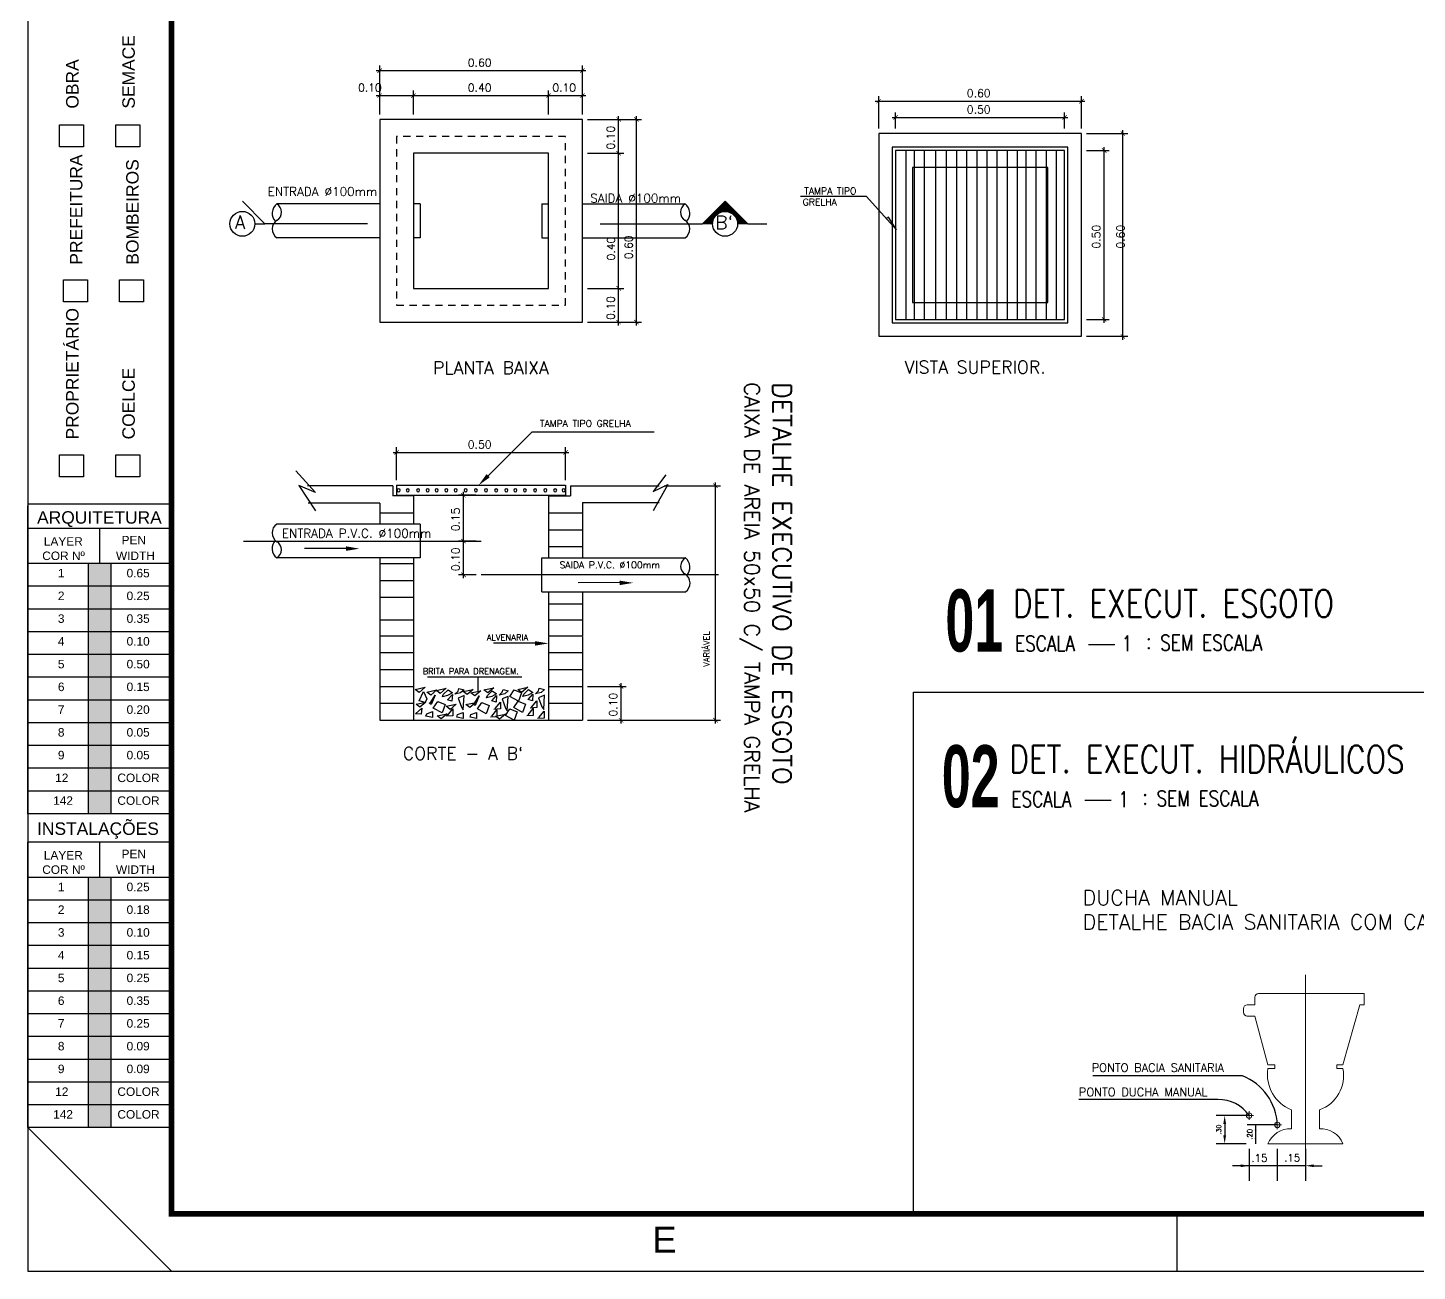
# Model space of a CAD drawing. Header units: millimetres. Extents: x 5512 to 5596, y 903 to 1082.
# Drawn here: x 5511.85 to 5536.04, y 903.32 to 924.97 of the extents above; entities that cross this region are included whole.
import ezdxf
from ezdxf.enums import TextEntityAlignment as Align

# ---------------------------------------------------------------- set-up
doc = ezdxf.new("R2010")
doc.units = ezdxf.units.MM
for name, pattern in [('CENTER2', [28.575, 19.05, -3.175, 3.175, -3.175]), ('DASHDOT2', [12.7, 6.35, -3.175, 0, -3.175]), ('HIDDEN', [0.375, 0.25, -0.125])]:
    doc.linetypes.add(name, pattern=pattern)
for name, color, linetype in [('A-LAYOUT', 7, 'Continuous'), ('A-PEN-R', 1, 'Continuous'), ('CERC02', 3, 'Continuous'), ('DETALLHES_CAIXAS', 6, 'Continuous'), ("PRANCHA - PROJETU'S", 7, 'Continuous'), ('TEXT', 2, 'Continuous'), ('TXT_1', 2, 'Continuous'), ('TXT_2', 6, 'Continuous')]:
    doc.layers.add(name, color=color, linetype=linetype)
doc.layers.add('BLOCOS HIDRAULICA', color=4, linetype='Continuous', lineweight=9)
doc.styles.add('ADITIVOCAD', font='ROMANS.shx')
doc.styles.add('ARIAL', font='arial.ttf', dxfattribs={"height": 2})
doc.styles.add('REG140', font='romans.shx', dxfattribs={"width": 0.8, "height": 0.35})
doc.styles.add('REG80', font='romans.shx', dxfattribs={"width": 0.8, "height": 0.1})
doc.styles.add('ROMANS', font='romans__.ttf', dxfattribs={"height": 0.1})
doc.styles.add('SANSSERIF2', font='sanssb__.ttf', dxfattribs={"width": 0.8})

# ---------------------------------------------------------------- blocks, each defined once
blk = doc.blocks.new('ADFSGASDFG')
at = {"layer": "PRANCHA - PROJETU'S"}
h = blk.add_hatch(color=1, dxfattribs=at)
h.set_gradient(color1=(255, 0, 0), color2=(255, 0, 0), tint=1)
h.paths.add_polyline_path([(278.03, 60.265), (277.634, 60.265), (277.634, 59.869), (278.03, 59.869)])
h = blk.add_hatch(color=1, dxfattribs=at)
h.set_gradient(color1=(255, 255, 0), color2=(255, 255, 0), tint=1)
h.paths.add_polyline_path([(278.03, 59.473), (278.03, 59.869), (277.634, 59.869), (277.634, 59.473)])
h = blk.add_hatch(color=1, dxfattribs=at)
h.set_gradient(color1=(0, 255, 0), color2=(0, 255, 0), tint=1)
h.paths.add_polyline_path([(278.03, 59.473), (277.634, 59.473), (277.634, 59.077), (278.03, 59.077)])
h = blk.add_hatch(color=1, dxfattribs=at)
h.set_gradient(color1=(0, 255, 255), color2=(0, 255, 255), tint=1)
h.paths.add_polyline_path([(278.03, 59.077), (277.634, 59.077), (277.634, 58.681), (278.03, 58.681)])
h = blk.add_hatch(color=1, dxfattribs=at)
h.set_gradient(color1=(0, 0, 255), color2=(0, 0, 255), tint=1)
h.paths.add_polyline_path([(278.03, 58.681), (277.634, 58.681), (277.634, 58.285), (278.03, 58.285)])
h = blk.add_hatch(color=1, dxfattribs=at)
h.set_gradient(color1=(255, 0, 255), color2=(255, 0, 255), tint=1)
h.paths.add_polyline_path([(278.03, 58.285), (277.634, 58.285), (277.634, 57.889), (278.03, 57.889)])
h = blk.add_hatch(color=1, dxfattribs=at)
h.set_gradient(color1=(255, 255, 255), tint=1)
h.paths.add_polyline_path([(278.03, 57.889), (277.634, 57.889), (277.634, 57.493), (278.03, 57.493)])
h = blk.add_hatch(color=1, dxfattribs=at)
h.set_gradient(color1=(128, 128, 128), color2=(128, 128, 128), tint=1)
h.paths.add_polyline_path([(278.03, 57.493), (277.634, 57.493), (277.634, 57.097), (278.03, 57.097)])
h = blk.add_hatch(color=1, dxfattribs=at)
h.set_gradient(color1=(192, 192, 192), color2=(192, 192, 192), tint=1)
h.paths.add_polyline_path([(278.03, 57.097), (277.634, 57.097), (277.634, 56.701), (278.03, 56.701)])
h = blk.add_hatch(color=1, dxfattribs=at)
h.set_gradient(color1=(204, 0, 0), color2=(204, 0, 0), tint=1)
h.paths.add_polyline_path([(278.03, 56.305), (278.03, 56.701), (277.634, 56.701), (277.634, 56.305)])
h = blk.add_hatch(color=1, dxfattribs=at)
h.set_gradient(color1=(0, 153, 204), color2=(0, 153, 204), tint=1)
h.paths.add_polyline_path([(278.03, 56.305), (277.634, 56.305), (277.634, 55.909), (278.03, 55.909)])
h = blk.add_hatch(color=1, dxfattribs=at)
h.set_gradient(color1=(255, 0, 0), color2=(255, 0, 0), tint=1)
h.paths.add_polyline_path([(278.03, 54.802), (277.634, 54.802), (277.634, 54.406), (278.03, 54.406)])
h = blk.add_hatch(color=1, dxfattribs=at)
h.set_gradient(color1=(255, 255, 0), color2=(255, 255, 0), tint=1)
h.paths.add_polyline_path([(278.03, 54.01), (278.03, 54.406), (277.634, 54.406), (277.634, 54.01)])
h = blk.add_hatch(color=1, dxfattribs=at)
h.set_gradient(color1=(0, 255, 0), color2=(0, 255, 0), tint=1)
h.paths.add_polyline_path([(278.03, 54.01), (277.634, 54.01), (277.634, 53.614), (278.03, 53.614)])
h = blk.add_hatch(color=1, dxfattribs=at)
h.set_gradient(color1=(0, 255, 255), color2=(0, 255, 255), tint=1)
h.paths.add_polyline_path([(278.03, 53.614), (277.634, 53.614), (277.634, 53.218), (278.03, 53.218)])
h = blk.add_hatch(color=1, dxfattribs=at)
h.set_gradient(color1=(0, 0, 255), color2=(0, 0, 255), tint=1)
h.paths.add_polyline_path([(278.03, 53.218), (277.634, 53.218), (277.634, 52.822), (278.03, 52.822)])
h = blk.add_hatch(color=1, dxfattribs=at)
h.set_gradient(color1=(255, 0, 255), color2=(255, 0, 255), tint=1)
h.paths.add_polyline_path([(278.03, 52.822), (277.634, 52.822), (277.634, 52.426), (278.03, 52.426)])
h = blk.add_hatch(color=1, dxfattribs=at)
h.set_gradient(color1=(255, 255, 255), tint=1)
h.paths.add_polyline_path([(278.03, 52.426), (277.634, 52.426), (277.634, 52.03), (278.03, 52.03)])
h = blk.add_hatch(color=1, dxfattribs=at)
h.set_gradient(color1=(128, 128, 128), color2=(128, 128, 128), tint=1)
h.paths.add_polyline_path([(278.03, 52.03), (277.634, 52.03), (277.634, 51.634), (278.03, 51.634)])
h = blk.add_hatch(color=1, dxfattribs=at)
h.set_gradient(color1=(192, 192, 192), color2=(192, 192, 192), tint=1)
h.paths.add_polyline_path([(278.03, 51.634), (277.634, 51.634), (277.634, 51.238), (278.03, 51.238)])
h = blk.add_hatch(color=1, dxfattribs=at)
h.set_gradient(color1=(204, 0, 0), color2=(204, 0, 0), tint=1)
h.paths.add_polyline_path([(278.03, 50.842), (278.03, 51.238), (277.634, 51.238), (277.634, 50.842)])
h = blk.add_hatch(color=1, dxfattribs=at)
h.set_gradient(color1=(0, 153, 204), color2=(0, 153, 204), tint=1)
h.paths.add_polyline_path([(278.03, 50.842), (277.634, 50.842), (277.634, 50.446), (278.03, 50.446)])
at = {"layer": "PRANCHA - PROJETU'S", "color": 1}
for p, q in [((276.578, 107.346), (276.578, 47.946)), ((279.078, 47.946), (276.578, 50.446)), ((296.578, 48.946), (296.578, 47.946)), ((276.578, 47.946), (360.678, 47.946))]:
    blk.add_line(p, q, dxfattribs=at)
at = {"layer": "PRANCHA - PROJETU'S"}
for p, q in [((279.086, 61.299), (276.578, 61.299)), ((276.578, 55.909), (276.578, 61.272)), ((279.086, 60.876), (276.578, 60.876)), ((279.086, 60.876), (276.578, 60.876)), ((277.832, 60.265), (277.832, 60.876)), ((279.086, 60.876), (279.086, 55.909)), ((279.086, 60.265), (276.578, 60.265)), ((277.634, 55.909), (277.634, 60.265)), ((278.03, 55.909), (278.03, 60.265)), ((279.086, 59.869), (276.578, 59.869)), ((279.086, 59.473), (276.578, 59.473)), ((279.086, 59.077), (276.578, 59.077)), ((279.086, 58.681), (276.578, 58.681)), ((279.086, 58.285), (276.578, 58.285)), ((279.086, 57.889), (276.578, 57.889)), ((279.086, 57.493), (276.578, 57.493)), ((279.086, 57.097), (276.578, 57.097)), ((279.086, 56.701), (276.578, 56.701)), ((279.086, 56.305), (276.578, 56.305)), ((279.086, 55.909), (276.578, 55.909)), ((279.086, 55.413), (276.578, 55.413)), ((276.578, 50.446), (276.578, 55.413)), ((277.832, 54.802), (277.832, 55.413)), ((279.086, 55.413), (279.086, 50.446)), ((279.086, 54.802), (276.578, 54.802)), ((277.634, 50.446), (277.634, 54.802)), ((278.03, 50.446), (278.03, 54.802)), ((279.086, 54.406), (276.578, 54.406)), ((279.086, 54.01), (276.578, 54.01)), ((279.086, 53.614), (276.578, 53.614)), ((279.086, 53.218), (276.578, 53.218)), ((279.086, 52.822), (276.578, 52.822)), ((279.086, 52.426), (276.578, 52.426)), ((279.086, 52.03), (276.578, 52.03)), ((279.086, 51.634), (276.578, 51.634)), ((279.086, 51.238), (276.578, 51.238)), ((279.086, 50.842), (276.578, 50.842)), ((279.086, 50.446), (276.578, 50.446))]:
    blk.add_line(p, q, dxfattribs=at)
at = {"layer": "PRANCHA - PROJETU'S", "color": 4, "const_width": 0.1}
blk.add_lwpolyline([(279.078, 106.346), (359.678, 106.346), (359.678, 48.946), (279.078, 48.946)], close=True, dxfattribs=at)
at = {"layer": "PRANCHA - PROJETU'S"}
for points in [[(277.13, 67.904), (277.548, 67.904), (277.548, 67.518), (277.13, 67.518)], [(278.109, 67.904), (278.526, 67.904), (278.526, 67.518), (278.109, 67.518)], [(277.197, 65.206), (277.615, 65.206), (277.615, 64.821), (277.197, 64.821)], [(278.176, 65.206), (278.594, 65.206), (278.594, 64.821), (278.176, 64.821)], [(277.13, 62.158), (277.548, 62.158), (277.548, 61.773), (277.13, 61.773)], [(278.109, 62.158), (278.526, 62.158), (278.526, 61.773), (278.109, 61.773)]]:
    blk.add_lwpolyline(points, close=True, dxfattribs=at)
at = {"layer": "PRANCHA - PROJETU'S", "color": 2, "style": 'ARIAL'}
for s, height, p in [('SEMACE', 0.2168, (278.224, 68.185)), ('OBRA', 0.2168, (277.245, 68.185)), ('PREFEITURA', 0.2168, (277.312, 65.469)), ('BOMBEIROS', 0.2168, (278.291, 65.469)), ('PROPRIETÁRIO', 0.21676, (277.245, 62.426)), ('COELCE', 0.2168, (278.224, 62.426))]:
    blk.add_text(s, height=height, rotation=90, dxfattribs=at).set_placement(p, align=Align.TOP_LEFT)
for s, p in [('ARQUITETURA', (276.74, 61.176)), ('INSTALAÇÕES', (276.74, 55.759))]:
    blk.add_text(s, height=0.21676, dxfattribs=at).set_placement(p, align=Align.TOP_LEFT)
at = {"layer": "PRANCHA - PROJETU'S", "style": 'ARIAL'}
for s, height, p in [('LAYER', 0.1479, (276.858, 60.724)), ('PEN', 0.1479, (278.211, 60.747)), ('COR Nº', 0.1479, (276.83, 60.474)), ('WIDTH', 0.1479, (278.113, 60.474)), ('1', 0.148, (277.102, 60.173)), ('0.65', 0.1479, (278.298, 60.173)), ('2', 0.148, (277.102, 59.777)), ('0.25', 0.1479, (278.298, 59.777)), ('3', 0.148, (277.102, 59.381)), ('0.35', 0.1479, (278.298, 59.381)), ('4', 0.148, (277.102, 58.985)), ('0.10', 0.1479, (278.298, 58.985)), ('5', 0.148, (277.102, 58.589)), ('0.50', 0.1479, (278.298, 58.589)), ('6', 0.148, (277.102, 58.193)), ('0.15', 0.1479, (278.298, 58.193)), ('0.20', 0.1479, (278.298, 57.797)), ('7', 0.148, (277.102, 57.797)), ('8', 0.148, (277.102, 57.401)), ('0.05', 0.1479, (278.298, 57.401)), ('9', 0.148, (277.102, 57.005)), ('0.05', 0.1479, (278.298, 57.005)), ('12', 0.1479, (277.055, 56.609)), ('COLOR', 0.1479, (278.138, 56.609)), ('142', 0.1479, (277.02, 56.213)), ('COLOR', 0.1479, (278.138, 56.213)), ('LAYER', 0.1479, (276.858, 55.261)), ('PEN', 0.1479, (278.211, 55.284)), ('COR Nº', 0.1479, (276.83, 55.011)), ('WIDTH', 0.1479, (278.113, 55.011)), ('1', 0.148, (277.102, 54.71)), ('0.25', 0.1479, (278.298, 54.71)), ('2', 0.148, (277.102, 54.314)), ('0.18', 0.1479, (278.298, 54.314)), ('3', 0.148, (277.102, 53.918)), ('0.10', 0.1479, (278.298, 53.918)), ('4', 0.148, (277.102, 53.522)), ('0.15', 0.1479, (278.298, 53.522)), ('5', 0.148, (277.102, 53.126)), ('0.25', 0.1479, (278.298, 53.126)), ('6', 0.148, (277.102, 52.73)), ('0.35', 0.1479, (278.298, 52.73)), ('7', 0.148, (277.102, 52.334)), ('0.25', 0.1479, (278.298, 52.334)), ('8', 0.148, (277.102, 51.938)), ('0.09', 0.1479, (278.298, 51.938)), ('9', 0.148, (277.102, 51.542)), ('0.09', 0.1479, (278.298, 51.542)), ('12', 0.1479, (277.055, 51.146)), ('COLOR', 0.1479, (278.138, 51.146)), ('142', 0.1479, (277.02, 50.75)), ('COLOR', 0.1479, (278.138, 50.75))]:
    blk.add_text(s, height=height, dxfattribs=at).set_placement(p, align=Align.TOP_LEFT)
at = {"layer": "PRANCHA - PROJETU'S", "color": 50, "linetype": 'Continuous', "style": 'ARIAL'}
blk.add_text('E', height=0.45, dxfattribs=at).set_placement((287.661, 48.496), align=Align.MIDDLE)
blk = doc.blocks.new('CRBODADOSÇ')
at = {"layer": "PRANCHA - PROJETU'S", "color": 3}
blk.add_line((164.825, 196.917), (165.288, 196.917), dxfattribs=at)
at = {"layer": "PRANCHA - PROJETU'S", "color": 3, "style": 'REG80', "width": 0.8}
for s, p in [('ESCALA', (163.548, 196.799)), ('1', (165.407, 196.799)), (':', (165.829, 196.842))]:
    blk.add_text(s, height=0.27, dxfattribs=at).set_placement(p)
at = {"layer": "PRANCHA - PROJETU'S", "color": 2, "style": 'REG140', "width": 0.8}
for tag, p in [('PROJETO', (163.521, 198.067)), ('DESENHO', (163.516, 197.395))]:
    blk.add_attdef(tag, p, '', height=0.472, dxfattribs=at)
at = {"layer": "PRANCHA - PROJETU'S", "style": 'SANSSERIF2', "width": 0.6}
blk.add_attdef('00', text='', height=1.08, dxfattribs=at).set_placement((162.84, 196.795), align=Align.CENTER)
at = {"layer": "PRANCHA - PROJETU'S", "color": 3, "style": 'REG80', "width": 0.8}
blk.add_attdef('ESCALA', (166.075, 196.813), '', height=0.27, dxfattribs=at)
blk = doc.blocks.new('*X413')
at = {"color": 0}
for p, q in [((101.59, 65.457), (101.923, 65.79)), ((102.251, 65.457), (101.919, 65.789)), ((101.608, 65.457), (101.932, 65.781)), ((101.626, 65.457), (101.941, 65.772)), ((101.643, 65.457), (101.95, 65.763)), ((101.661, 65.457), (101.958, 65.755)), ((101.759, 65.543), (101.716, 65.586)), ((101.765, 65.554), (101.725, 65.594)), ((101.772, 65.565), (101.733, 65.603)), ((101.78, 65.575), (101.742, 65.612)), ((101.788, 65.584), (101.751, 65.621)), ((101.797, 65.593), (101.76, 65.63)), ((101.807, 65.601), (101.769, 65.639)), ((101.817, 65.609), (101.778, 65.648)), ((101.827, 65.615), (101.787, 65.656)), ((101.839, 65.622), (101.795, 65.665)), ((101.851, 65.627), (101.804, 65.674)), ((101.864, 65.632), (101.813, 65.683)), ((101.878, 65.636), (101.822, 65.692)), ((101.892, 65.639), (101.831, 65.701)), ((101.908, 65.641), (101.84, 65.709)), ((101.847, 65.626), (101.967, 65.746)), ((101.925, 65.641), (101.848, 65.718)), ((101.944, 65.64), (101.857, 65.727)), ((101.966, 65.636), (101.866, 65.736)), ((101.874, 65.635), (101.976, 65.737)), ((101.993, 65.627), (101.875, 65.745)), ((102.035, 65.602), (101.884, 65.754)), ((102.198, 65.457), (101.893, 65.762)), ((101.897, 65.64), (101.985, 65.728)), ((102.216, 65.457), (101.901, 65.771)), ((102.233, 65.457), (101.91, 65.78)), ((101.916, 65.641), (101.994, 65.719)), ((101.933, 65.641), (102.003, 65.71)), ((101.949, 65.639), (102.011, 65.702)), ((101.964, 65.636), (102.02, 65.693)), ((101.978, 65.633), (102.029, 65.684)), ((101.991, 65.628), (102.038, 65.675)), ((102.003, 65.622), (102.047, 65.666)), ((102.015, 65.616), (102.056, 65.657)), ((102.025, 65.609), (102.065, 65.649)), ((102.036, 65.602), (102.073, 65.64)), ((102.045, 65.594), (102.082, 65.631)), ((102.054, 65.585), (102.091, 65.622)), ((102.062, 65.576), (102.1, 65.613)), ((102.07, 65.566), (102.109, 65.604)), ((102.077, 65.555), (102.118, 65.595)), ((102.084, 65.544), (102.126, 65.587)), ((101.597, 65.457), (101.592, 65.462)), ((101.615, 65.457), (101.601, 65.471)), ((101.632, 65.457), (101.61, 65.48)), ((101.65, 65.457), (101.619, 65.488)), ((101.668, 65.457), (101.627, 65.497)), ((101.685, 65.457), (101.636, 65.506)), ((101.703, 65.457), (101.645, 65.515)), ((101.721, 65.457), (101.654, 65.524)), ((101.737, 65.458), (101.663, 65.533)), ((101.738, 65.475), (101.672, 65.541)), ((101.679, 65.457), (101.753, 65.531)), ((101.74, 65.49), (101.68, 65.55)), ((101.744, 65.505), (101.689, 65.559)), ((101.696, 65.457), (101.744, 65.504)), ((101.748, 65.518), (101.698, 65.568)), ((101.753, 65.531), (101.707, 65.577)), ((101.714, 65.457), (101.739, 65.482)), ((101.732, 65.457), (101.737, 65.463)), ((102.18, 65.457), (102.067, 65.571)), ((102.09, 65.532), (102.135, 65.578)), ((102.163, 65.457), (102.092, 65.528)), ((102.095, 65.52), (102.144, 65.569)), ((102.099, 65.506), (102.153, 65.56)), ((102.145, 65.457), (102.1, 65.502)), ((102.102, 65.492), (102.162, 65.551)), ((102.127, 65.457), (102.104, 65.48)), ((102.105, 65.477), (102.171, 65.542)), ((102.106, 65.46), (102.179, 65.534)), ((102.109, 65.457), (102.106, 65.461)), ((102.121, 65.457), (102.188, 65.525)), ((102.138, 65.457), (102.197, 65.516)), ((102.156, 65.457), (102.206, 65.507)), ((102.174, 65.457), (102.215, 65.498)), ((102.191, 65.457), (102.224, 65.489)), ((102.209, 65.457), (102.232, 65.481)), ((102.227, 65.457), (102.241, 65.472)), ((102.244, 65.457), (102.25, 65.463))]:
    blk.add_line(p, q, dxfattribs=at)

msp = doc.modelspace()

# ---------------------------------------------------------------- linework, layer by layer
at = {"color": 8}
for p, q in [((5532.994, 906.721), (5530.393, 906.721)), ((5532.569, 906.309), (5530.148, 906.309)), ((5533.224, 905.542), (5533.224, 905.542))]:
    msp.add_line(p, q, dxfattribs=at)
at = {"color": 8, "linetype": 'ByBlock'}
for p, q in [((5533.062, 906.032), (5532.539, 906.032)), ((5532.686, 905.885), (5532.686, 905.689)), ((5533.225, 905.869), (5533.225, 905.542)), ((5533.111, 905.455), (5533.111, 904.897)), ((5533.602, 905.455), (5533.602, 904.897)), ((5533.602, 905.455), (5533.602, 904.897)), ((5534.092, 905.455), (5534.092, 904.897)), ((5534.092, 905.158), (5532.821, 905.158)), ((5534.237, 905.158), (5534.382, 905.158))]:
    msp.add_line(p, q, dxfattribs=at)
at = {"linetype": 'ByBlock'}
for p, q in [((5533.602, 905.869), (5533.078, 905.869)), ((5533.062, 905.542), (5532.539, 905.542))]:
    msp.add_line(p, q, dxfattribs=at)
at = {"color": 8}
for centre, radius, start, end in [((5532.651, 905.834), 0.952, 2.1023, 68.8424), ((5532.585, 905.672), 0.637, 34.3393, 91.4406)]:
    msp.add_arc(centre, radius, start, end, dxfattribs=at)
at = {"color": 8, "linetype": 'ByBlock'}
for points in [[(5532.661, 905.885), (5532.71, 905.885), (5532.686, 906.032)], [(5532.661, 905.689), (5532.71, 905.689), (5532.686, 905.542)], [(5533.209, 905.777), (5533.24, 905.777), (5533.225, 905.869)], [(5533.209, 905.634), (5533.24, 905.634), (5533.225, 905.542)], [(5532.966, 905.182), (5532.966, 905.134), (5533.111, 905.158)], [(5534.237, 905.182), (5534.237, 905.134), (5534.092, 905.158)]]:
    msp.add_solid(points, dxfattribs=at)
at = {"layer": 'A-LAYOUT', "linetype": 'ByBlock'}
for p, q in [((5517.978, 923.46), (5517.978, 924.31)), ((5521.507, 923.46), (5521.507, 924.31)), ((5517.919, 924.222), (5521.565, 924.222)), ((5517.978, 923.46), (5517.978, 923.877)), ((5518.566, 923.46), (5518.566, 923.877)), ((5518.566, 923.46), (5518.566, 923.877)), ((5520.918, 923.46), (5520.918, 923.877)), ((5520.918, 923.46), (5520.918, 923.877)), ((5521.507, 923.46), (5521.507, 923.877)), ((5517.919, 923.789), (5518.625, 923.789)), ((5518.507, 923.789), (5520.977, 923.789)), ((5520.86, 923.789), (5521.565, 923.789)), ((5526.605, 923.691), (5530.252, 923.691)), ((5526.664, 923.214), (5526.664, 923.779)), ((5530.193, 923.214), (5530.193, 923.779)), ((5521.595, 923.372), (5522.535, 923.372)), ((5521.595, 923.372), (5522.226, 923.372)), ((5522.137, 922.725), (5522.137, 923.431)), ((5522.447, 919.784), (5522.447, 923.431)), ((5526.899, 923.407), (5529.958, 923.407)), ((5526.958, 923.214), (5526.958, 923.495)), ((5529.899, 923.214), (5529.899, 923.495)), ((5530.281, 923.126), (5531.001, 923.126)), ((5530.913, 919.538), (5530.913, 923.184)), ((5530.588, 919.832), (5530.588, 922.89)), ((5521.595, 922.784), (5522.226, 922.784)), ((5521.595, 922.784), (5522.226, 922.784)), ((5522.137, 920.372), (5522.137, 922.843)), ((5530.281, 922.832), (5530.676, 922.832)), ((5522.137, 919.784), (5522.137, 920.49)), ((5521.595, 920.431), (5522.226, 920.431)), ((5521.595, 920.431), (5522.226, 920.431)), ((5521.595, 919.843), (5522.535, 919.843)), ((5521.595, 919.843), (5522.226, 919.843)), ((5530.281, 919.891), (5530.676, 919.891)), ((5530.281, 919.597), (5531.001, 919.597)), ((5518.213, 917.577), (5521.271, 917.577)), ((5518.272, 917.094), (5518.272, 917.665)), ((5521.213, 917.094), (5521.213, 917.665)), ((5523.822, 912.855), (5523.822, 917.054)), ((5519.654, 916.829), (5519.348, 916.829)), ((5519.437, 915.974), (5519.437, 916.888)), ((5522.932, 916.995), (5523.911, 916.995)), ((5519.437, 915.386), (5519.437, 916.092)), ((5519.657, 916.033), (5519.348, 916.033)), ((5519.657, 916.033), (5519.348, 916.033)), ((5519.657, 915.445), (5519.348, 915.445)), ((5521.595, 913.502), (5522.268, 913.502)), ((5522.179, 912.855), (5522.179, 913.561)), ((5521.595, 912.914), (5523.911, 912.914)), ((5521.595, 912.914), (5522.268, 912.914))]:
    msp.add_line(p, q, dxfattribs=at)
at = {"layer": 'A-LAYOUT'}
for p, q in [((5526.664, 923.126), (5526.664, 919.597)), ((5530.193, 923.126), (5526.664, 923.126)), ((5530.193, 919.597), (5530.193, 923.126)), ((5526.899, 922.89), (5526.899, 919.832)), ((5529.958, 922.89), (5526.899, 922.89)), ((5529.958, 919.832), (5529.958, 922.89)), ((5529.605, 922.537), (5527.252, 922.537)), ((5527.252, 922.537), (5527.252, 920.185)), ((5529.605, 920.185), (5529.605, 922.537)), ((5517.978, 921.901), (5516.188, 921.901)), ((5518.683, 921.901), (5518.566, 921.901)), ((5518.683, 921.901), (5518.683, 921.313)), ((5520.801, 921.901), (5520.801, 921.313)), ((5520.801, 921.901), (5520.918, 921.901)), ((5521.507, 921.901), (5523.296, 921.901)), ((5525.303, 922.039), (5526.443, 922.039)), ((5526.443, 922.039), (5526.973, 921.449)), ((5526.833, 921.673), (5526.795, 921.647)), ((5526.973, 921.449), (5526.833, 921.673)), ((5517.978, 921.313), (5516.188, 921.313)), ((5518.683, 921.313), (5518.566, 921.313)), ((5520.801, 921.313), (5520.918, 921.313)), ((5521.507, 921.313), (5523.296, 921.313)), ((5527.252, 920.185), (5529.605, 920.185)), ((5526.899, 919.832), (5529.958, 919.832)), ((5526.664, 919.597), (5530.193, 919.597)), ((5519.865, 917.169), (5520.63, 917.934)), ((5520.63, 917.934), (5522.754, 917.934)), ((5516.52, 917.253), (5516.86, 916.88)), ((5522.958, 917.185), (5522.737, 916.896)), ((5516.571, 916.998), (5516.86, 916.557)), ((5516.86, 916.88), (5516.571, 916.998)), ((5518.272, 917.005), (5521.213, 917.005)), ((5518.272, 917.005), (5518.272, 916.829)), ((5518.272, 916.829), (5521.213, 916.829)), ((5521.213, 917.005), (5521.213, 916.829)), ((5522.992, 917.015), (5522.737, 916.557)), ((5522.737, 916.896), (5522.992, 917.015)), ((5518.683, 916.327), (5516.186, 916.327)), ((5518.683, 916.327), (5518.683, 915.739)), ((5517.391, 915.902), (5516.67, 915.902)), ((5518.683, 915.739), (5516.186, 915.739)), ((5520.801, 915.739), (5523.299, 915.739)), ((5520.801, 915.151), (5520.801, 915.739)), ((5520.801, 915.151), (5523.299, 915.151)), ((5522.155, 915.309), (5521.435, 915.307)), ((5520.68, 914.255), (5519.96, 914.253)), ((5518.811, 913.669), (5520.451, 913.669)), ((5519.684, 913.669), (5519.684, 913.421)), ((5518.596, 913.449), (5518.769, 913.487)), ((5518.664, 913.397), (5518.596, 913.449)), ((5518.769, 913.487), (5518.664, 913.397)), ((5518.799, 913.404), (5518.973, 913.442)), ((5518.973, 913.442), (5518.867, 913.351)), ((5518.965, 913.434), (5519.138, 913.472)), ((5519.033, 913.381), (5518.965, 913.434)), ((5519.138, 913.472), (5519.033, 913.381)), ((5519.085, 913.359), (5519.168, 913.442)), ((5519.168, 913.442), (5519.244, 913.389)), ((5519.342, 913.419), (5519.357, 913.464)), ((5519.357, 913.464), (5519.447, 913.442)), ((5519.447, 913.442), (5519.387, 913.389)), ((5519.432, 913.412), (5519.605, 913.449)), ((5519.605, 913.449), (5519.5, 913.359)), ((5519.567, 913.389), (5519.741, 913.427)), ((5519.741, 913.427), (5519.635, 913.336)), ((5519.793, 913.442), (5519.967, 913.479)), ((5519.861, 913.389), (5519.793, 913.442)), ((5519.854, 913.344), (5519.936, 913.427)), ((5519.967, 913.479), (5519.861, 913.389)), ((5519.936, 913.427), (5520.012, 913.374)), ((5520.11, 913.404), (5520.125, 913.449)), ((5520.125, 913.449), (5520.215, 913.427)), ((5520.215, 913.427), (5520.155, 913.374)), ((5520.245, 913.329), (5520.321, 913.442)), ((5520.321, 913.442), (5520.449, 913.389)), ((5520.381, 913.449), (5520.554, 913.487)), ((5520.449, 913.397), (5520.381, 913.449)), ((5520.554, 913.487), (5520.449, 913.397)), ((5520.486, 913.366), (5520.569, 913.449)), ((5520.569, 913.449), (5520.644, 913.397)), ((5520.69, 913.374), (5520.742, 913.427)), ((5520.742, 913.427), (5520.757, 913.472)), ((5520.757, 913.472), (5520.848, 913.449)), ((5520.848, 913.449), (5520.787, 913.397)), ((5518.611, 913.193), (5518.784, 913.231)), ((5518.679, 913.141), (5518.611, 913.193)), ((5518.664, 913.254), (5518.739, 913.412)), ((5518.769, 913.223), (5518.664, 913.254)), ((5518.784, 913.231), (5518.679, 913.141)), ((5518.739, 913.412), (5518.799, 913.284)), ((5518.799, 913.284), (5518.769, 913.223)), ((5518.867, 913.351), (5518.799, 913.404)), ((5518.837, 913.208), (5518.867, 913.231)), ((5518.875, 913.186), (5518.837, 913.208)), ((5518.867, 913.231), (5518.942, 913.351)), ((5518.942, 913.351), (5518.875, 913.186)), ((5518.912, 913.126), (5518.988, 913.238)), ((5518.988, 913.238), (5519.116, 913.186)), ((5519.116, 913.186), (5519.063, 913.043)), ((5519.07, 913.321), (5519.085, 913.359)), ((5519.161, 913.344), (5519.07, 913.321)), ((5519.138, 913.156), (5519.311, 913.193)), ((5519.244, 913.389), (5519.161, 913.344)), ((5519.161, 913.269), (5519.244, 913.359)), ((5519.236, 913.246), (5519.161, 913.269)), ((5519.311, 913.193), (5519.206, 913.103)), ((5519.244, 913.359), (5519.236, 913.246)), ((5519.289, 913.366), (5519.342, 913.419)), ((5519.387, 913.389), (5519.289, 913.366)), ((5519.447, 913.344), (5519.342, 913.299)), ((5519.342, 913.299), (5519.402, 913.141)), ((5519.5, 913.359), (5519.432, 913.412)), ((5519.432, 913.095), (5519.447, 913.344)), ((5519.477, 913.186), (5519.65, 913.223)), ((5519.545, 913.133), (5519.477, 913.186)), ((5519.65, 913.223), (5519.545, 913.133)), ((5519.635, 913.336), (5519.567, 913.389)), ((5519.605, 913.193), (5519.635, 913.216)), ((5519.643, 913.171), (5519.605, 913.193)), ((5519.635, 913.216), (5519.711, 913.336)), ((5519.711, 913.336), (5519.643, 913.171)), ((5519.68, 913.111), (5519.756, 913.223)), ((5519.756, 913.223), (5519.884, 913.171)), ((5519.839, 913.306), (5519.854, 913.344)), ((5519.929, 913.329), (5519.839, 913.306)), ((5520.012, 913.374), (5519.929, 913.329)), ((5519.929, 913.254), (5520.012, 913.344)), ((5520.004, 913.231), (5519.929, 913.254)), ((5519.989, 913.118), (5520.08, 913.231)), ((5520.012, 913.344), (5520.004, 913.231)), ((5520.057, 913.351), (5520.11, 913.404)), ((5520.155, 913.374), (5520.057, 913.351)), ((5520.08, 913.231), (5520.08, 913.111)), ((5520.215, 913.329), (5520.11, 913.284)), ((5520.11, 913.284), (5520.17, 913.126)), ((5520.2, 913.08), (5520.215, 913.329)), ((5520.396, 913.246), (5520.245, 913.329)), ((5520.313, 913.133), (5520.388, 913.246)), ((5520.388, 913.246), (5520.516, 913.193)), ((5520.449, 913.389), (5520.396, 913.246)), ((5520.516, 913.193), (5520.464, 913.05)), ((5520.471, 913.329), (5520.486, 913.366)), ((5520.562, 913.351), (5520.471, 913.329)), ((5520.644, 913.397), (5520.562, 913.351)), ((5520.562, 913.276), (5520.644, 913.366)), ((5520.637, 913.254), (5520.562, 913.276)), ((5520.622, 913.141), (5520.712, 913.254)), ((5520.644, 913.366), (5520.637, 913.254)), ((5520.787, 913.397), (5520.69, 913.374)), ((5520.712, 913.254), (5520.712, 913.133)), ((5520.848, 913.351), (5520.742, 913.306)), ((5520.742, 913.306), (5520.803, 913.148)), ((5520.833, 913.103), (5520.848, 913.351)), ((5518.603, 913.028), (5518.709, 913.126)), ((5518.701, 913.02), (5518.603, 913.028)), ((5518.709, 913.126), (5518.701, 913.02)), ((5518.784, 912.983), (5518.799, 913.028)), ((5518.897, 912.96), (5518.784, 912.983)), ((5518.799, 913.028), (5518.897, 913.065)), ((5518.897, 913.065), (5518.897, 912.96)), ((5519.063, 913.043), (5518.912, 913.126)), ((5518.98, 912.99), (5519.153, 913.028)), ((5519.048, 912.937), (5518.98, 912.99)), ((5519.153, 913.028), (5519.048, 912.937)), ((5519.206, 913.103), (5519.138, 913.156)), ((5519.251, 912.99), (5519.138, 912.983)), ((5519.161, 912.998), (5519.251, 913.111)), ((5519.251, 913.111), (5519.251, 912.99)), ((5519.319, 912.968), (5519.334, 913.013)), ((5519.432, 912.945), (5519.319, 912.968)), ((5519.334, 913.013), (5519.432, 913.05)), ((5519.402, 913.141), (5519.432, 913.095)), ((5519.432, 913.05), (5519.432, 912.945)), ((5519.552, 912.968), (5519.567, 913.013)), ((5519.665, 912.945), (5519.552, 912.968)), ((5519.567, 913.013), (5519.665, 913.05)), ((5519.665, 913.05), (5519.665, 912.945)), ((5519.831, 913.028), (5519.68, 913.111)), ((5519.884, 913.171), (5519.831, 913.028)), ((5520.019, 912.975), (5519.906, 912.968)), ((5519.929, 912.983), (5520.019, 913.095)), ((5520.08, 913.111), (5519.967, 913.103)), ((5519.997, 912.983), (5520.17, 913.02)), ((5520.064, 912.93), (5519.997, 912.983)), ((5520.019, 913.095), (5520.019, 912.975)), ((5520.17, 913.02), (5520.064, 912.93)), ((5520.17, 913.126), (5520.2, 913.08)), ((5520.17, 912.998), (5520.245, 913.111)), ((5520.321, 912.915), (5520.17, 912.998)), ((5520.245, 913.111), (5520.373, 913.058)), ((5520.464, 913.05), (5520.313, 913.133)), ((5520.373, 913.058), (5520.321, 912.915)), ((5520.652, 912.998), (5520.539, 912.99)), ((5520.562, 913.005), (5520.652, 913.118)), ((5520.712, 913.133), (5520.599, 913.126)), ((5520.652, 913.118), (5520.652, 912.998)), ((5520.84, 912.952), (5520.727, 912.945)), ((5520.75, 912.96), (5520.84, 913.073)), ((5520.803, 913.148), (5520.833, 913.103)), ((5520.84, 913.073), (5520.84, 912.952)), ((5518.566, 912.914), (5520.918, 912.914))]:
    msp.add_line(p, q, dxfattribs=at)
at = {"layer": 'A-LAYOUT', "linetype": 'HIDDEN', "ltscale": 0.5}
for p, q in [((5521.213, 923.078), (5518.272, 923.078)), ((5518.272, 923.078), (5518.272, 920.137)), ((5521.213, 920.137), (5521.213, 923.078)), ((5518.272, 920.137), (5521.213, 920.137))]:
    msp.add_line(p, q, dxfattribs=at)
at = {"layer": 'A-LAYOUT', "linetype": 'CENTER2'}
for p, q in [((5515.607, 916.033), (5519.746, 916.033)), ((5523.877, 915.445), (5519.746, 915.445))]:
    msp.add_line(p, q, dxfattribs=at)
at = {"layer": 'A-LAYOUT', "linetype": 'ByBlock', "const_width": 0.0115}
for points in [[(5518.016, 924.26), (5517.939, 924.184)], [(5521.468, 924.184), (5521.545, 924.26)], [(5518.016, 923.827), (5517.939, 923.751)], [(5518.528, 923.751), (5518.604, 923.827)], [(5518.604, 923.827), (5518.528, 923.751)], [(5520.957, 923.827), (5520.88, 923.751)], [(5520.88, 923.751), (5520.957, 923.827)], [(5521.468, 923.751), (5521.545, 923.827)], [(5526.702, 923.729), (5526.626, 923.653)], [(5530.155, 923.653), (5530.231, 923.729)], [(5522.176, 923.334), (5522.099, 923.41)], [(5522.485, 923.334), (5522.409, 923.41)], [(5526.996, 923.445), (5526.92, 923.369)], [(5529.861, 923.369), (5529.937, 923.445)], [(5530.951, 923.087), (5530.875, 923.164)], [(5530.626, 922.793), (5530.55, 922.87)], [(5522.099, 922.822), (5522.176, 922.746)], [(5522.176, 922.746), (5522.099, 922.822)], [(5522.176, 920.393), (5522.099, 920.469)], [(5522.099, 920.469), (5522.176, 920.393)], [(5522.099, 919.881), (5522.176, 919.805)], [(5522.409, 919.881), (5522.485, 919.805)], [(5530.55, 919.929), (5530.626, 919.852)], [(5530.875, 919.635), (5530.951, 919.558)], [(5518.31, 917.615), (5518.233, 917.538)], [(5521.174, 917.538), (5521.251, 917.615)], [(5519.475, 916.791), (5519.398, 916.867)], [(5523.861, 916.957), (5523.784, 917.033)], [(5519.398, 916.071), (5519.475, 915.995)], [(5519.475, 915.995), (5519.398, 916.071)], [(5519.398, 915.483), (5519.475, 915.407)], [(5522.218, 913.464), (5522.141, 913.54)], [(5522.141, 912.952), (5522.218, 912.876)], [(5523.784, 912.952), (5523.861, 912.876)]]:
    msp.add_lwpolyline(points, dxfattribs=at)
at = {"layer": 'A-LAYOUT'}
for centre, radius, start, end in [((5516.317, 921.737), 0.209, 128.1461, 222.7189), ((5516.104, 921.758), 0.166, 302.166, 59.5336), ((5523.38, 921.758), 0.166, 120.4664, 237.834), ((5523.167, 921.737), 0.209, 317.2811, 51.8539), ((5516.289, 921.464), 0.182, 122.166, 236.2528), ((5523.195, 921.464), 0.182, 303.7472, 57.834), ((5518.308, 916.917), 0.0265, 0, 180), ((5518.308, 916.917), 0.0265, 180, 0), ((5518.467, 916.917), 0.0265, 0, 180), ((5518.467, 916.917), 0.0265, 180, 0), ((5518.647, 916.917), 0.0265, 0, 180), ((5518.647, 916.917), 0.0265, 180, 0), ((5518.813, 916.917), 0.0265, 0, 180), ((5518.813, 916.917), 0.0265, 180, 0), ((5518.97, 916.917), 0.0265, 0, 180), ((5518.97, 916.917), 0.0265, 180, 0), ((5519.138, 916.917), 0.0265, 0, 180), ((5519.138, 916.917), 0.0265, 180, 0), ((5519.3, 916.917), 0.0265, 0, 180), ((5519.3, 916.917), 0.0265, 180, 0), ((5519.476, 916.917), 0.0265, 0, 180), ((5519.476, 916.917), 0.0265, 180, 0), ((5519.653, 916.917), 0.0265, 0, 180), ((5519.653, 916.917), 0.0265, 180, 0), ((5519.829, 916.917), 0.0265, 0, 180), ((5519.829, 916.917), 0.0265, 180, 0), ((5520.006, 916.917), 0.0265, 0, 180), ((5520.006, 916.917), 0.0265, 180, 0), ((5520.182, 916.917), 0.0265, 0, 180), ((5520.182, 916.917), 0.0265, 180, 0), ((5520.34, 916.917), 0.0265, 0, 180), ((5520.34, 916.917), 0.0265, 180, 0), ((5520.506, 916.917), 0.0265, 0, 180), ((5520.506, 916.917), 0.0265, 180, 0), ((5520.684, 916.917), 0.0265, 0, 180), ((5520.684, 916.917), 0.0265, 180, 0), ((5520.862, 916.917), 0.0265, 0, 180), ((5520.862, 916.917), 0.0265, 180, 0), ((5521.033, 916.917), 0.0265, 0, 180), ((5521.033, 916.917), 0.0265, 180, 0), ((5521.18, 916.917), 0.0265, 0, 180), ((5521.18, 916.917), 0.0265, 180, 0), ((5516.287, 916.176), 0.182, 123.7472, 237.834), ((5516.315, 915.903), 0.209, 137.2811, 231.8539), ((5516.102, 915.882), 0.166, 300.4664, 57.834), ((5523.383, 915.596), 0.166, 120.4664, 237.834), ((5523.17, 915.575), 0.209, 317.2811, 51.8539), ((5523.198, 915.302), 0.182, 303.7472, 57.834)]:
    msp.add_arc(centre, radius, start, end, dxfattribs=at)
for points in [[(5519.893, 917.142), (5519.838, 917.197), (5519.699, 917.003)], [(5517.391, 915.941), (5517.391, 915.862), (5517.626, 915.901)], [(5522.155, 915.344), (5522.155, 915.266), (5522.39, 915.305)], [(5520.68, 914.29), (5520.68, 914.212), (5520.916, 914.251)]]:
    msp.add_solid(points, dxfattribs=at)
at = {"layer": 'A-PEN-R'}
for p, q in [((5527.268, 904.322), (5527.268, 913.4)), ((5527.268, 913.4), (5577.453, 913.4))]:
    msp.add_line(p, q, dxfattribs=at)
at = {"layer": 'BLOCOS HIDRAULICA', "linetype": 'DASHDOT2'}
msp.add_line((5534.092, 905.052), (5534.092, 908.483), dxfattribs=at)
at = {"layer": 'BLOCOS HIDRAULICA'}
for p, q in [((5533.275, 908.155), (5535.115, 908.155)), ((5535.115, 908.155), (5535.115, 907.959)), ((5533.013, 907.829), (5533.013, 907.894)), ((5533.079, 907.959), (5533.209, 907.959)), ((5533.209, 907.959), (5533.209, 908.09)), ((5535.039, 907.959), (5534.745, 906.914)), ((5535.115, 907.959), (5535.039, 907.959)), ((5533.209, 907.763), (5533.079, 907.763)), ((5533.438, 906.914), (5533.209, 907.763)), ((5533.56, 906.914), (5533.438, 906.914)), ((5533.56, 906.849), (5533.56, 906.914)), ((5534.745, 906.914), (5534.636, 906.914)), ((5533.438, 906.849), (5533.56, 906.849)), ((5534.636, 906.849), (5534.745, 906.849)), ((5533.037, 906.032), (5533.186, 906.032)), ((5533.847, 905.803), (5533.847, 906.13)), ((5534.337, 906.13), (5534.337, 905.803)), ((5533.527, 905.869), (5533.676, 905.869))]:
    msp.add_line(p, q, dxfattribs=at)
at = {"layer": 'BLOCOS HIDRAULICA', "color": 8}
for p, q in [((5534.636, 906.914), (5534.636, 906.849)), ((5534.745, 905.542), (5533.438, 905.542))]:
    msp.add_line(p, q, dxfattribs=at)
at = {"layer": 'BLOCOS HIDRAULICA', "linetype": 'Continuous'}
for p, q in [((5533.111, 905.958), (5533.111, 906.106)), ((5533.602, 905.794), (5533.602, 905.943))]:
    msp.add_line(p, q, dxfattribs=at)
at = {"layer": 'BLOCOS HIDRAULICA'}
for centre in [(5533.111, 906.032), (5533.602, 905.869)]:
    msp.add_circle(centre, 0.0481, dxfattribs=at)
for centre, radius, start, end in [((5533.275, 908.09), 0.0653, 90, 180), ((5533.079, 907.894), 0.0653, 90, 180), ((5533.079, 907.829), 0.0653, 180, 270), ((5534.094, 906.746), 0.664, 171.092, 248.1169), ((5534.117, 906.73), 0.639, 290.0734, 10.7177), ((5533.833, 905.374), 0.429, 88.2287, 157.0098), ((5534.359, 905.389), 0.415, 21.6607, 93.1009)]:
    msp.add_arc(centre, radius, start, end, dxfattribs=at)
at = {"layer": 'DETALLHES_CAIXAS'}
for p, q in [((5517.978, 923.372), (5517.978, 919.843)), ((5521.507, 923.372), (5517.978, 923.372)), ((5521.507, 919.843), (5521.507, 923.372)), ((5520.918, 922.784), (5518.566, 922.784)), ((5518.566, 922.784), (5518.566, 920.431)), ((5520.918, 920.431), (5520.918, 922.784)), ((5526.958, 922.832), (5526.958, 919.891)), ((5529.899, 922.832), (5526.958, 922.832)), ((5527.135, 922.832), (5527.135, 919.891)), ((5527.282, 922.832), (5527.282, 919.891)), ((5527.458, 922.832), (5527.458, 919.891)), ((5527.654, 922.832), (5527.654, 919.891)), ((5527.84, 922.832), (5527.84, 919.891)), ((5528.017, 922.832), (5528.017, 919.891)), ((5528.193, 922.832), (5528.193, 919.891)), ((5528.37, 922.832), (5528.37, 919.891)), ((5528.546, 922.832), (5528.546, 919.891)), ((5528.723, 922.832), (5528.723, 919.891)), ((5528.899, 922.832), (5528.899, 919.891)), ((5529.076, 922.832), (5529.076, 919.891)), ((5529.223, 922.832), (5529.223, 919.891)), ((5529.399, 922.832), (5529.399, 919.891)), ((5529.576, 922.832), (5529.576, 919.891)), ((5529.752, 922.832), (5529.752, 919.891)), ((5529.899, 919.891), (5529.899, 922.832)), ((5518.566, 920.431), (5520.918, 920.431)), ((5517.978, 919.843), (5521.507, 919.843)), ((5526.958, 919.891), (5529.899, 919.891)), ((5518.208, 916.995), (5516.722, 916.995)), ((5518.208, 916.995), (5518.208, 916.82)), ((5518.566, 916.82), (5518.208, 916.82)), ((5518.566, 916.82), (5518.566, 916.327)), ((5520.918, 916.82), (5520.918, 915.739)), ((5520.918, 916.82), (5521.301, 916.82)), ((5521.301, 916.995), (5522.844, 916.995)), ((5521.301, 916.995), (5521.301, 916.82)), ((5517.978, 916.692), (5516.734, 916.692)), ((5517.978, 916.692), (5517.978, 916.327)), ((5521.507, 916.706), (5521.507, 915.739)), ((5521.507, 916.706), (5522.844, 916.706)), ((5517.978, 916.525), (5518.566, 916.525)), ((5520.918, 916.525), (5521.507, 916.525)), ((5520.918, 916.231), (5521.507, 916.231)), ((5520.918, 915.937), (5521.507, 915.937)), ((5517.978, 915.739), (5517.978, 914.384)), ((5517.978, 915.643), (5518.566, 915.643)), ((5518.566, 915.739), (5518.566, 914.384)), ((5517.978, 915.349), (5518.566, 915.349)), ((5520.918, 915.151), (5520.918, 914.384)), ((5521.507, 915.151), (5521.507, 914.384)), ((5517.978, 915.055), (5518.566, 915.055)), ((5520.918, 914.942), (5521.507, 914.942)), ((5517.978, 914.663), (5518.566, 914.663)), ((5520.918, 914.663), (5521.507, 914.663)), ((5517.978, 914.384), (5517.978, 912.914)), ((5517.978, 914.384), (5518.566, 914.384)), ((5518.566, 914.384), (5518.566, 912.914)), ((5520.918, 914.384), (5521.507, 914.384)), ((5520.918, 914.369), (5520.918, 912.914)), ((5521.507, 914.369), (5521.507, 912.914)), ((5517.978, 914.09), (5518.566, 914.09)), ((5520.918, 914.09), (5521.507, 914.09)), ((5517.978, 913.796), (5518.566, 913.796)), ((5520.918, 913.796), (5521.507, 913.796)), ((5517.978, 913.502), (5518.566, 913.502)), ((5520.918, 913.502), (5521.507, 913.502)), ((5517.978, 913.208), (5518.566, 913.208)), ((5520.918, 913.208), (5521.507, 913.208)), ((5517.978, 912.914), (5518.566, 912.914)), ((5520.918, 912.914), (5521.507, 912.914))]:
    msp.add_line(p, q, dxfattribs=at)
at = {"layer": 'TXT_1'}
for p, q in [((5515.588, 921.948), (5515.981, 921.555)), ((5523.991, 921.948), (5523.598, 921.555)), ((5524.384, 921.555), (5523.991, 921.948)), ((5515.804, 921.555), (5515.981, 921.555)), ((5523.774, 921.555), (5523.598, 921.555)), ((5524.384, 921.555), (5524.208, 921.555))]:
    msp.add_line(p, q, dxfattribs=at)
for centre in [(5515.588, 921.555), (5523.991, 921.555)]:
    msp.add_circle(centre, 0.217, dxfattribs=at)
at = {"layer": 'TXT_2', "linetype": 'CENTER2'}
for p, q in [((5517.765, 921.555), (5515.981, 921.555)), ((5521.814, 921.555), (5523.598, 921.555)), ((5524.384, 921.555), (5524.719, 921.555))]:
    msp.add_line(p, q, dxfattribs=at)

# ---------------------------------------------------------------- block references
at = {"layer": "PRANCHA - PROJETU'S", "color": 1}
msp.add_blockref('ADFSGASDFG', (5235.275, 855.376), dxfattribs=at)
at = {"layer": "PRANCHA - PROJETU'S"}
for p, values in [((5365.488, 717.315), {'ESCALA': 'SEM ESCALA', 'DESENHO': 'DET. EXECUT. ESGOTO', '00': '01'}), ((5365.425, 714.604), {'ESCALA': 'SEM ESCALA', 'DESENHO': 'DET. EXECUT. HIDRÁULICOS', '00': '02'})]:
    msp.add_blockref('CRBODADOSÇ', p, dxfattribs=at).add_auto_attribs(values)
at = {"layer": 'TXT_1', "xscale": -1.176362552986596, "yscale": 1.176362552987934, "zscale": 1.176362552987666}
msp.add_blockref('*X413', (5643.888, 844.553), dxfattribs=at)

# ---------------------------------------------------------------- texts
at = {"color": 8, "linetype": 'ByBlock', "style": 'ROMANS'}
msp.add_text('.30', height=0.0817, rotation=90, dxfattribs=at).set_placement((5532.584, 905.788), align=Align.MIDDLE_CENTER)
msp.add_text('.20', height=0.0871, rotation=90, dxfattribs=at).set_placement((5533.123, 905.705), align=Align.MIDDLE)
for p in [(5533.291, 905.293), (5533.861, 905.296)]:
    msp.add_text('.15', height=0.1307, dxfattribs=at).set_placement(p, align=Align.MIDDLE_CENTER)
at = {"layer": 'A-LAYOUT', "style": 'ROMANS'}
for s, p in [('0.60', (5519.513, 924.291)), ('0.10', (5517.601, 923.858)), ('0.40', (5519.513, 923.858)), ('0.10', (5520.983, 923.858)), ('0.60', (5528.199, 923.76)), ('0.50', (5528.199, 923.476)), ('0.50', (5519.513, 917.645))]:
    msp.add_text(s, height=0.1376, dxfattribs=at).set_placement(p)
for s, height, p in [('0.10', 0.1376, (5522.069, 922.848)), ('0.50', 0.1376, (5530.519, 921.125)), ('0.60', 0.1376, (5530.942, 921.125)), ('0.40', 0.1376, (5522.073, 920.918)), ('0.60', 0.1376, (5522.382, 920.94)), ('0.10', 0.1376, (5522.069, 919.884)), ('0.15', 0.1376, (5519.368, 916.202)), ('0.10', 0.1376, (5519.368, 915.51)), ('VARIÁVEL', 0.1059, (5523.72, 913.843)), ('0.10', 0.1376, (5522.111, 912.979))]:
    msp.add_text(s, height=height, rotation=90, dxfattribs=at).set_placement(p)
for s, height, p in [('ENTRADA %%C100mm', 0.15293, (5516.029, 922.117)), ('TAMPA TIPO', 0.1176, (5525.368, 922.127)), ('SAIDA %%C100mm', 0.15293, (5521.643, 922)), ('GRELHA', 0.1176, (5525.342, 921.934)), ('TAMPA TIPO GRELHA ', 0.11764, (5520.765, 918.079)), ('ENTRADA P.V.C. %%C100mm', 0.15293, (5516.276, 916.167)), ('SAIDA P.V.C. %%C100mm', 0.11764, (5521.109, 915.617)), ('ALVENARIA', 0.1059, (5519.842, 914.355)), ('BRITA PARA DRENAGEM.', 0.10587, (5518.726, 913.767))]:
    msp.add_text(s, height=height, dxfattribs=at).set_placement(p, align=Align.MIDDLE_LEFT)
at = {"layer": 'CERC02', "style": 'ROMANS'}
for s, p in [('PONTO BACIA SANITARIA', (5530.37, 906.939)), ('PONTO DUCHA MANUAL', (5530.147, 906.514))]:
    msp.add_text(s, height=0.1452, dxfattribs=at).set_placement(p, align=Align.TOP_LEFT)
at = {"layer": 'TEXT', "style": 'ROMANS'}
for s, p in [('DUCHA MANUAL', (5530.215, 909.956)), ('DETALHE BACIA SANITARIA COM CAIXA ACOPLADA', (5530.215, 909.534))]:
    msp.add_text(s, height=0.26136, dxfattribs=at).set_placement(p, align=Align.TOP_LEFT)
at = {"layer": 'TXT_1', "style": 'ADITIVOCAD'}
for s, height, p in [('A', 0.235, (5515.547, 921.583)), ('B`', 0.2353, (5523.976, 921.578)), ('PLANTA BAIXA', 0.22057, (5519.913, 919.049)), ('VISTA SUPERIOR.', 0.22057, (5528.342, 919.06)), ('CORTE - A B`', 0.22057, (5519.43, 912.336))]:
    msp.add_text(s, height=height, dxfattribs=at).set_placement(p, align=Align.MIDDLE)
at = {"layer": 'TXT_2', "style": 'ADITIVOCAD'}
for s, height, p in [('CAIXA DE AREIA 50x50 C/ TAMPA GRELHA', 0.26468, (5524.327, 918.796)), ('DETALHE EXECUTIVO DE ESGOTO', 0.3235, (5524.819, 918.796))]:
    msp.add_text(s, height=height, rotation=270, dxfattribs=at).set_placement(p)

doc.saveas('drawing.dxf')
